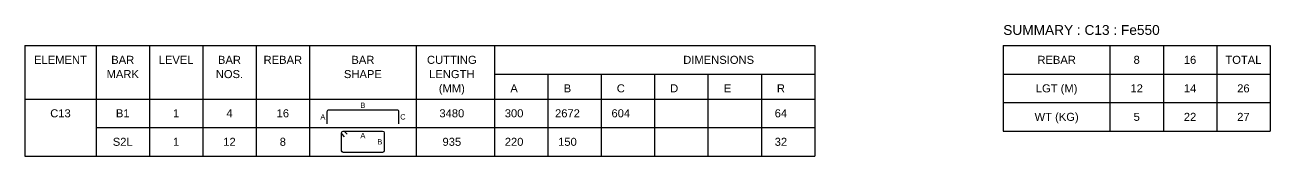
# Model space of a CAD drawing. Header units: inches. Extents: x -816171 to 9366335, y -450961 to 689132.
# Drawn here: x 400575 to 435575, y 104924 to 108603 of the extents above; entities that cross this region are included whole.
import ezdxf
from ezdxf.enums import TextEntityAlignment as Align

# ---------------------------------------------------------------- set-up
doc = ezdxf.new("R2010")
doc.units = ezdxf.units.IN
doc.header["$MEASUREMENT"] = 0
for name, color, linetype in [('Dim', 31, 'Continuous'), ('Reinforcement', 130, 'Continuous'), ('Schedule Border', 60, 'Continuous'), ('Schedule Header', 4, 'Continuous'), ('Text', 31, 'Continuous')]:
    doc.layers.add(name, color=color, linetype=linetype)
doc.styles.add('SC-BBS1', font='SansSerif')

msp = doc.modelspace()

# ---------------------------------------------------------------- linework, layer by layer
at = {"layer": 'Reinforcement'}
for points in [[(409074.81876, 105823.65265), (409074.81876, 106173.65265, -0.5), (409124.81876, 106223.65265), (411024.81876, 106223.65265, -0.5), (411074.81876, 106173.65265), (411074.81876, 105823.65265)], [(409560.17469, 105467.58683), (409489.46362, 105538.29712, -0.1989123674), (409474.81876, 105573.65265, -0.4142046237), (409524.81876, 105623.65265, -0.1989044359), (409560.17391, 105609.00819), (409630.88497, 105538.2979)]]:
    msp.add_lwpolyline(points, format="xyb", dxfattribs=at)
msp.add_lwpolyline([(409474.81876, 105573.65265, -0.4142046237), (409524.81876, 105623.65265), (410624.81876, 105623.65265, -0.4142046237), (410674.81876, 105573.65265), (410674.81876, 105073.65265, -0.4142046237), (410624.81876, 105023.65265), (409524.81876, 105023.65265, -0.4142046237), (409474.81876, 105073.65265)], format="xyb", close=True, dxfattribs=at)
at = {"layer": 'Schedule Border'}
for p, q in [((400574.81876, 108023.65265), (422774.81876, 108023.65265)), ((400574.81876, 108023.65265), (400574.81876, 104923.65265)), ((402574.81876, 108023.65265), (402574.81876, 104923.65265)), ((404074.81876, 108023.65265), (404074.81876, 104923.65265)), ((405574.81876, 108023.65265), (405574.81876, 104923.65265)), ((407074.81876, 108023.65265), (407074.81876, 104923.65265)), ((408574.81876, 108023.65265), (408574.81876, 104923.65265)), ((411574.81876, 108023.65265), (411574.81876, 104923.65265)), ((413774.81876, 108023.65265), (413774.81876, 104923.65265)), ((422774.81876, 108023.65265), (422774.81876, 104923.65265)), ((428074.81876, 108023.65265), (435574.81876, 108023.65265)), ((428074.81876, 108023.65265), (428074.81876, 105623.65265)), ((431074.81876, 108023.65265), (431074.81876, 105623.65265)), ((432574.81876, 108023.65265), (432574.81876, 105623.65265)), ((434074.81876, 108023.65265), (434074.81876, 105623.65265)), ((435574.81876, 108023.65265), (435574.81876, 105623.65265)), ((413774.81876, 107223.65265), (422774.81876, 107223.65265)), ((415274.81876, 107223.65265), (415274.81876, 104923.65265)), ((416774.81876, 107223.65265), (416774.81876, 104923.65265)), ((418274.81876, 107223.65265), (418274.81876, 104923.65265)), ((419774.81876, 107223.65265), (419774.81876, 104923.65265)), ((421274.81876, 107223.65265), (421274.81876, 104923.65265)), ((428074.81876, 107223.65265), (435574.81876, 107223.65265)), ((400574.81876, 106523.65265), (422774.81876, 106523.65265)), ((428074.81876, 106423.65265), (435574.81876, 106423.65265)), ((402574.81876, 105723.65265), (422774.81876, 105723.65265)), ((428074.81876, 105623.65265), (435574.81876, 105623.65265)), ((400574.81876, 104923.65265), (422774.81876, 104923.65265)), ((402574.81876, 104923.65265), (422774.81876, 104923.65265))]:
    msp.add_line(p, q, dxfattribs=at)

# ---------------------------------------------------------------- texts
at = {"layer": 'Dim', "style": 'SC-BBS1'}
for s, p in [('B', (410074.81876, 106348.65265)), ('A', (408949.81876, 106023.65265)), ('C', (411199.81876, 106023.65265)), ('A', (410074.81876, 105498.65265)), ('B', (410549.81876, 105323.65265))]:
    msp.add_text(s, height=150, dxfattribs=at).set_placement(p, align=Align.MIDDLE_CENTER)
at = {"layer": 'Schedule Header', "style": 'SC-BBS1'}
msp.add_text('SUMMARY : C13 : Fe550', height=275, dxfattribs=at).set_placement((428074.81876, 108323.65265))
for s, p in [('ELEMENT', (401574.81876, 107623.65265)), ('BAR', (403324.81876, 107623.65265)), ('LEVEL', (404824.81876, 107623.65265)), ('BAR', (406324.81876, 107623.65265)), ('REBAR', (407824.81876, 107623.65265)), ('BAR', (410074.81876, 107623.65265)), ('CUTTING', (412574.81876, 107623.65265)), ('DIMENSIONS', (420074.81876, 107623.65265)), ('REBAR', (429574.81876, 107623.65265)), ('8', (431824.81876, 107623.65265)), ('16', (433324.81876, 107623.65265)), ('TOTAL', (434824.81876, 107623.65265)), ('MARK', (403324.81876, 107223.65265)), ('NOS.', (406324.81876, 107223.65265)), ('SHAPE', (410074.81876, 107223.65265)), ('LENGTH', (412574.81876, 107223.65265)), ('(MM)', (412574.81876, 106823.65265)), ('A', (414324.81876, 106823.65265)), ('B', (415824.81876, 106823.65265)), ('C', (417324.81876, 106823.65265)), ('D', (418824.81876, 106823.65265)), ('E', (420324.81876, 106823.65265)), ('R', (421824.81876, 106823.65265)), ('LGT (M)', (429574.81876, 106823.65265)), ('WT (KG)', (429574.81876, 106023.65265))]:
    msp.add_text(s, height=225, dxfattribs=at).set_placement(p, align=Align.MIDDLE_CENTER)
at = {"layer": 'Text', "style": 'SC-BBS1'}
for s, p in [('12', (431824.81876, 106823.65265)), ('14', (433324.81876, 106823.65265)), ('26', (434824.81876, 106823.65265)), ('C13', (401574.81876, 106123.65265)), ('B1', (403324.81876, 106123.65265)), ('1', (404824.81876, 106123.65265)), ('4', (406324.81876, 106123.65265)), ('16', (407824.81876, 106123.65265)), ('3480', (412574.81876, 106123.65265)), ('300', (414324.81876, 106123.65265)), ('2672', (415824.81876, 106123.65265)), ('604', (417324.81876, 106123.65265)), ('64', (421824.81876, 106123.65265)), ('5', (431824.81876, 106023.65265)), ('22', (433324.81876, 106023.65265)), ('27', (434824.81876, 106023.65265)), ('S2L', (403324.81876, 105323.65265)), ('1', (404824.81876, 105323.65265)), ('12', (406324.81876, 105323.65265)), ('8', (407824.81876, 105323.65265)), ('935', (412574.81876, 105323.65265)), ('220', (414324.81876, 105323.65265)), ('150', (415824.81876, 105323.65265)), ('32', (421824.81876, 105323.65265))]:
    msp.add_text(s, height=225, dxfattribs=at).set_placement(p, align=Align.MIDDLE_CENTER)

doc.saveas('drawing.dxf')
